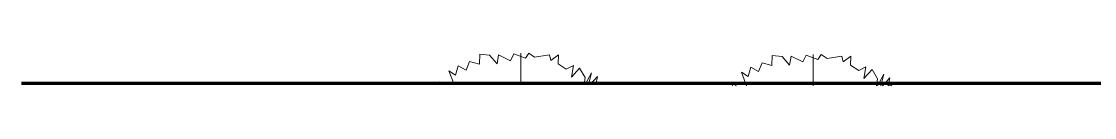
# Model space of a CAD drawing. Header units: metres. Extents: x -199 to 506, y -5 to 23.
# Drawn here: x 153.73 to 162.79, y -1.38 to -1.11 of the extents above; entities that cross this region are included whole.
import ezdxf

# ---------------------------------------------------------------- set-up
doc = ezdxf.new("R2010")
doc.units = ezdxf.units.M
doc.layers.add('47VEGET', color=64, linetype='Continuous', lineweight=5)
doc.layers.add('70LINEA_1_0', color=6, linetype='Continuous', lineweight=80)

# ---------------------------------------------------------------- blocks, each defined once
blk = doc.blocks.new('Planting - Shrub1 - Romero_Rosemary 2-8072936-603rWestElevEje1Paint')
at = {"layer": '47VEGET'}
for p, q in [((-24.6616, -1.1162), (-24.6646, -1.2012)), ((-24.5781, -1.1253), (-24.6616, -1.1162)), ((-24.5143, -1.1995), (-24.5781, -1.1253)), ((-24.5023, -1.1211), (-24.5143, -1.1995)), ((-24.4035, -1.1717), (-24.5023, -1.1211)), ((-24.3747, -1.1147), (-24.4035, -1.1717)), ((-24.276, -1.1511), (-24.3747, -1.1147)), ((-24.3158, -1.142), (-24.3158, -1.1086)), ((-24.3158, -1.1086), (-24.3158, -1.1511)), ((-24.3158, -1.1511), (-24.3158, -1.1147)), ((-24.3158, -1.1147), (-24.3158, -1.1364)), ((-24.3158, -1.1253), (-24.3158, -1.1162)), ((-24.3158, -1.1162), (-24.3158, -1.1364)), ((-24.3158, -1.1364), (-24.3158, -1.1211)), ((-24.3158, -1.1211), (-24.3158, -1.1364)), ((-24.3158, -1.1997), (-24.3158, -1.1222)), ((-24.3158, -1.1222), (-24.3158, -1.1693)), ((-24.3158, -1.1693), (-24.3158, -1.1222)), ((-24.3158, -1.1222), (-24.3158, -1.142)), ((-24.3158, -1.1364), (-24.3158, -1.1253)), ((-24.2487, -1.1086), (-24.276, -1.1511)), ((-24.1986, -1.142), (-24.2487, -1.1086)), ((-24.0741, -1.1222), (-24.1986, -1.142)), ((-24.062, -1.1693), (-24.0741, -1.1222)), ((-23.9982, -1.1222), (-24.062, -1.1693)), ((-23.9998, -1.1997), (-23.9982, -1.1222)), ((-24.865, -1.2938), (-24.9212, -1.2573)), ((-24.9212, -1.2573), (-24.8771, -1.3731)), ((-24.8423, -1.2148), (-24.865, -1.2938)), ((-24.7755, -1.2513), (-24.8423, -1.2148)), ((-24.7466, -1.1784), (-24.7755, -1.2513)), ((-24.6646, -1.2012), (-24.7466, -1.1784)), ((-24.3158, -1.2437), (-24.3158, -1.1997)), ((-24.3158, -1.312), (-24.3158, -1.2118)), ((-24.3158, -1.2118), (-24.3158, -1.2437)), ((-24.3158, -1.315), (-24.3158, -1.2346)), ((-24.3158, -1.2346), (-24.3158, -1.312)), ((-23.9314, -1.2437), (-23.9998, -1.1997)), ((-23.8707, -1.2118), (-23.9314, -1.2437)), ((-23.8889, -1.312), (-23.8707, -1.2118)), ((-23.8191, -1.2346), (-23.8889, -1.312)), ((-23.772, -1.315), (-23.8191, -1.2346)), ((-24.9631, -1.3731), (-25.0047, -1.3515)), ((-25.0047, -1.3515), (-24.9953, -1.3731)), ((-24.3158, -1.3731), (-24.3158, -1.274)), ((-24.3158, -1.274), (-24.3158, -1.3731)), ((-24.3158, -1.3727), (-24.3158, -1.3059)), ((-24.3158, -1.3059), (-24.3158, -1.3731)), ((-24.3158, -1.3731), (-24.3158, -1.315)), ((-24.3158, -1.3731), (-24.3158, -1.356)), ((-24.3158, -1.356), (-24.3158, -1.3727)), ((-23.781, -1.3731), (-23.772, -1.315)), ((-23.7189, -1.274), (-23.7728, -1.3731)), ((-23.7434, -1.3731), (-23.7189, -1.274)), ((-23.6688, -1.3059), (-23.7312, -1.3731)), ((-23.6825, -1.3727), (-23.6688, -1.3059)), ((-23.64, -1.356), (-23.6825, -1.3727)), ((-23.66, -1.3731), (-23.64, -1.356))]:
    blk.add_line(p, q, dxfattribs=at)

msp = doc.modelspace()

# ---------------------------------------------------------------- linework, layer by layer
at = {"layer": '70LINEA_1_0'}
msp.add_line((153.7332, -1.3627), (260.4499, -1.3627), dxfattribs=at)

# ---------------------------------------------------------------- block references
at = {"layer": '47VEGET'}
for p in [(182.2606, 0), (184.7271, -0.0111)]:
    msp.add_blockref('Planting - Shrub1 - Romero_Rosemary 2-8072936-603rWestElevEje1Paint', p, dxfattribs=at)

doc.saveas('drawing.dxf')
